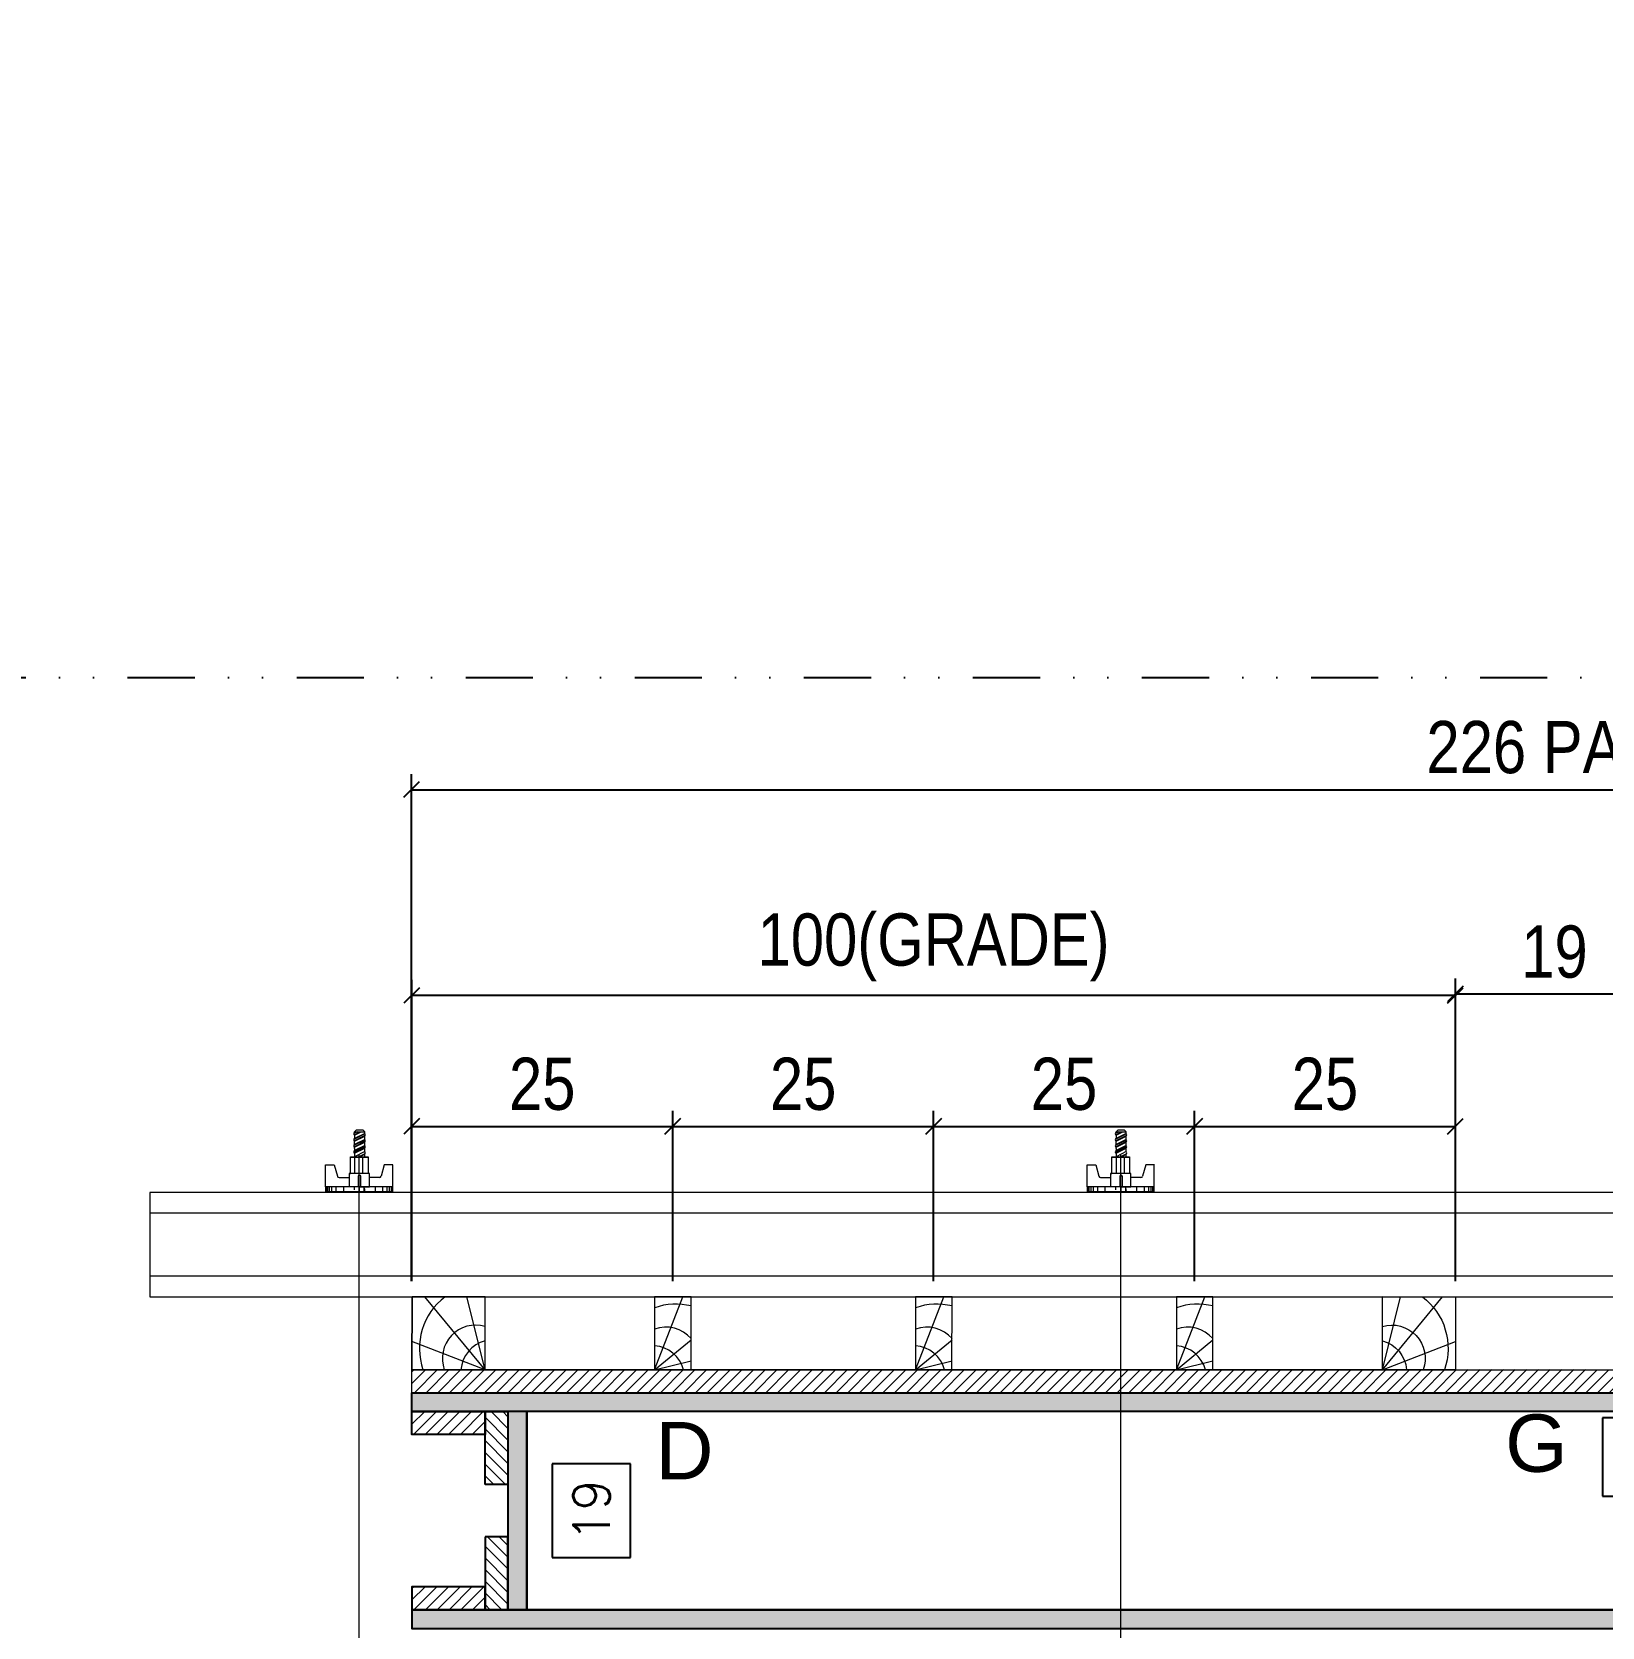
# Model space of a CAD drawing. Extents: x 13741 to 27878, y -21631 to 6985.
# Drawn here: x 14792.6 to 15084.7, y -8618.2 to -8321.4 of the extents above; entities that cross this region are included whole.
import ezdxf
from ezdxf.enums import TextEntityAlignment as Align

# ---------------------------------------------------------------- set-up
doc = ezdxf.new("R2010")
doc.units = 0
doc.linetypes.add('DIVIDE2', pattern=[0.625, 0.25, -0.125, 0, -0.125, 0, -0.125])
for name, color, linetype in [('CHAPA', 1, 'Continuous'), ('COTA', 241, 'Continuous'), ('F-PILARES-S', 170, 'Continuous'), ('Nível', 160, 'Continuous'), ('SARRAFO', 251, 'Continuous'), ('TEXTO_GERAL', 7, 'Continuous')]:
    doc.layers.add(name, color=color, linetype=linetype)
for name, color, linetype, lineweight in [('Hachura', 251, 'Continuous', 9), ('Madeira', 126, 'Continuous', 18), ('Perfil Metálico', 224, 'Continuous', 18)]:
    doc.layers.add(name, color=color, linetype=linetype, lineweight=lineweight)
doc.styles.add('ARIAL', font='arial.ttf')
doc.styles.add('COTA TECNICA 2X', font='techl___.ttf', dxfattribs={"height": 10})
doc.styles.add('ROMANS', font='romans.shx')
doc.dimstyles.new('SECAO PILAR', dxfattribs={"dimtxt": 10, "dimasz": 3, "dimexe": 3, "dimexo": 3, "dimgap": 3, "dimtad": 1, "dimdec": 1, "dimlfac": 0.5, "dimzin": 12, "dimdsep": 46, "dimtxsty": 'COTA TECNICA 2X', "dimblk1": 'OBLIQUE', "dimblk2": 'OBLIQUE', "dimsah": 1, "dimcen": 0.9, "dimclrd": 256, "dimclre": 256, "dimclrt": 256, "dimadec": 1, "dimazin": 3, "dimtfac": 1, "dimtdec": 1, "dimtmove": 0, "dimatfit": 3, "dimfxl": 1, "dimtolj": 1, "dimtzin": 12, "dimarcsym": 0})
doc.dimstyles.new('SECÇÃO 2', dxfattribs={"dimtxt": 7, "dimasz": 6, "dimexe": 0.18, "dimexo": 2, "dimgap": -4, "dimtad": 3, "dimdec": 1, "dimlfac": 0.5, "dimzin": 12, "dimdsep": 46, "dimtxsty": 'ROMANS', "dimblk": 'ARCHTICK', "dimcen": 0.09, "dimse1": 1, "dimse2": 1, "dimsd1": 1, "dimsd2": 1, "dimclrd": 180, "dimclre": 5, "dimclrt": 1, "dimadec": 0, "dimazin": 3, "dimtfac": 1, "dimtdec": 1, "dimtofl": 0, "dimtmove": 0, "dimatfit": 3, "dimldrblk": 'ARCHTICK', "dimfxl": 1, "dimtolj": 1, "dimtzin": 0, "dimarcsym": 0})
pattern_1 = [(45, (9498.6943, 22537.4475), (-1.12253202, 1.12253202), [])]
pattern_2 = [(135, (-22535.0657, 8779.5912), (-1.12253202, -1.12253202), [])]

# ---------------------------------------------------------------- blocks, each defined once
blk = doc.blocks.new('*D296')
at = {"layer": 'COTA', "color": 180, "lineweight": -2, "transparency": 16777216}
for p, q in [((23242.77, -597.65), (23216.77, -597.65)), ((23216.77, -597.65), (23216.77, -612.65)), ((23242.77, -612.65), (23242.77, -597.65)), ((23216.77, -612.65), (23242.77, -612.65))]:
    blk.add_line(p, q, dxfattribs=at)
at = {"layer": 'Defpoints', "color": 0, "transparency": 16777216}
for p in [(22991.77, -613.61), (23467.77, -613.61), (23467.77, -616.65)]:
    blk.add_point(p, dxfattribs=at)
at = {"layer": 'COTA', "color": 1, "transparency": 16777216, "insert": (23229.77, -605.15), "char_height": 7, "attachment_point": 5, "style": 'ROMANS'}
blk.add_mtext('\\A1;238', dxfattribs=at)
blk = doc.blocks.new('_ArchTick')
at = {"color": 0, "linetype": 'ByBlock', "const_width": 0.15}
blk.add_lwpolyline([(-0.5, -0.5), (0.5, 0.5)], dxfattribs=at)
blk = doc.blocks.new('*D297')
at = {"layer": 'COTA', "color": 180, "lineweight": -2, "transparency": 16777216}
for p, q in [((23223.6, -576.81), (23197.93, -576.81)), ((23197.93, -576.81), (23197.93, -591.81)), ((23223.6, -591.81), (23223.6, -576.81)), ((23197.93, -591.81), (23223.6, -591.81))]:
    blk.add_line(p, q, dxfattribs=at)
at = {"layer": 'Defpoints', "color": 0, "transparency": 16777216}
for p in [(22991.77, -575.61), (23429.77, -575.61), (23429.77, -595.81)]:
    blk.add_point(p, dxfattribs=at)
at = {"layer": 'COTA', "color": 1, "transparency": 16777216, "insert": (23210.77, -584.31), "char_height": 7, "attachment_point": 5, "style": 'ROMANS'}
blk.add_mtext('\\A1;219', dxfattribs=at)
blk = doc.blocks.new('*D298')
at = {"layer": 'COTA', "color": 180, "lineweight": -2, "transparency": 16777216}
for p, q in [((23011.67, -585.61), (22996.67, -585.61)), ((22996.67, -585.61), (22996.67, -603.61)), ((23011.67, -603.61), (23011.67, -585.61)), ((22996.67, -603.61), (23011.67, -603.61))]:
    blk.add_line(p, q, dxfattribs=at)
at = {"layer": 'Defpoints', "color": 0, "transparency": 16777216}
for p in [(22991.77, -575.61), (22991.77, -613.61), (23015.67, -613.61)]:
    blk.add_point(p, dxfattribs=at)
at = {"layer": 'COTA', "color": 1, "transparency": 16777216, "insert": (23004.17, -594.61), "char_height": 7, "attachment_point": 5, "rotation": 90, "style": 'ROMANS'}
blk.add_mtext('\\A1;19', dxfattribs=at)
blk = doc.blocks.new('*D909')
at = {"layer": 'COTA', "color": 180, "lineweight": -2, "transparency": 16777216}
for p, q in [((92.12, 173.98), (77.12, 173.98)), ((77.12, 173.98), (77.12, 155.98)), ((92.12, 155.98), (92.12, 173.98)), ((77.12, 155.98), (92.12, 155.98))]:
    blk.add_line(p, q, dxfattribs=at)
at = {"layer": 'Defpoints', "color": 0, "transparency": 16777216}
for p in [(72.22, 183.98), (72.22, 145.98), (96.12, 145.98)]:
    blk.add_point(p, dxfattribs=at)
at = {"layer": 'COTA', "color": 1, "transparency": 16777216, "insert": (84.62, 164.98), "char_height": 7, "attachment_point": 5, "rotation": 90, "style": 'ROMANS'}
blk.add_mtext('\\A1;19', dxfattribs=at)
blk = doc.blocks.new('PONTALETE')
at = {"layer": 'Madeira'}
for q in [(2.71, 7), (7, 5.76), (7, 1.74)]:
    blk.add_line((0, 0), q, dxfattribs=at)
blk.add_lwpolyline([(0, 0), (7, 0), (7, 7), (0, 7)], close=True, dxfattribs=at)
for centre, radius, start, end in [((2.04, 0.06), 6.23, 37.2818, 109.0913), ((1.09, 0.9), 3.19, 343.603, 109.9847), ((-0.21, -0.78), 3.09, 14.6322, 86.0383)]:
    blk.add_arc(centre, radius, start, end, dxfattribs=at)
blk = doc.blocks.new('MEIO PONTALETE')
at = {"layer": 'Madeira'}
for q in [(2.71, 7), (3.5, 2.88), (3.5, 0.87)]:
    blk.add_line((0, 0), q, dxfattribs=at)
blk.add_lwpolyline([(0, 0), (3.5, 0), (3.5, 7), (0, 7)], close=True, dxfattribs=at)
for centre, radius, start, end in [((2.04, 0.06), 6.23, 76.4499, 109.0913), ((1.09, 0.9), 3.19, 40.9063, 109.9847), ((-0.21, -0.78), 3.09, 14.6322, 86.0383)]:
    blk.add_arc(centre, radius, start, end, dxfattribs=at)
blk = doc.blocks.new('_Oblique')
at = {"color": 0, "linetype": 'ByBlock', "lineweight": -2}
blk.add_line((-0.5, -0.5), (0.5, 0.5), dxfattribs=at)
blk = doc.blocks.new('*D867')
at = {"layer": 'COTA', "lineweight": -2, "transparency": 16777216}
for p, q in [((50.12, 208.98), (50.12, 306.18)), ((502.22, 228.98), (502.22, 306.18)), ((50.12, 303.18), (502.22, 303.18))]:
    blk.add_line(p, q, dxfattribs=at)
at = {"layer": 'Defpoints', "color": 0, "transparency": 16777216}
for p in [(502.22, 303.18), (502.22, 225.98), (50.12, 205.98)]:
    blk.add_point(p, dxfattribs=at)
at = {"layer": 'COTA', "lineweight": -2, "transparency": 16777216, "xscale": 3, "yscale": 3, "zscale": 3, "rotation": 180}
blk.add_blockref('_Oblique', (50.12, 303.18), dxfattribs=at)
at = {"layer": 'COTA', "lineweight": -2, "transparency": 16777216, "xscale": 3, "yscale": 3, "zscale": 3}
blk.add_blockref('_Oblique', (502.22, 303.18), dxfattribs=at)
at = {"layer": 'COTA', "transparency": 16777216, "insert": (276.17, 311.28), "char_height": 10, "attachment_point": 5, "style": 'COTA TECNICA 2X'}
blk.add_mtext('\\A1;226 PAINEL', dxfattribs=at)
blk = doc.blocks.new('*D868')
at = {"layer": 'COTA', "lineweight": -2, "transparency": 16777216}
for p, q in [((50.18, 208.95), (50.18, 241.63)), ((100.2, 208.95), (100.2, 241.63)), ((50.18, 238.63), (100.2, 238.63))]:
    blk.add_line(p, q, dxfattribs=at)
at = {"layer": 'Defpoints', "color": 0, "transparency": 16777216}
for p in [(100.2, 238.63), (50.18, 205.95), (100.2, 205.95)]:
    blk.add_point(p, dxfattribs=at)
at = {"layer": 'COTA', "lineweight": -2, "transparency": 16777216, "xscale": 3, "yscale": 3, "zscale": 3, "rotation": 180}
blk.add_blockref('_Oblique', (50.18, 238.63), dxfattribs=at)
at = {"layer": 'COTA', "lineweight": -2, "transparency": 16777216, "xscale": 3, "yscale": 3, "zscale": 3}
blk.add_blockref('_Oblique', (100.2, 238.63), dxfattribs=at)
at = {"layer": 'COTA', "transparency": 16777216, "insert": (75.19, 246.74), "char_height": 10, "attachment_point": 5, "style": 'COTA TECNICA 2X'}
blk.add_mtext('\\A1;25', dxfattribs=at)
blk = doc.blocks.new('*D869')
at = {"layer": 'COTA', "lineweight": -2, "transparency": 16777216}
for p, q in [((100.2, 208.95), (100.2, 241.63)), ((150.2, 208.95), (150.2, 241.63)), ((100.2, 238.63), (150.2, 238.63))]:
    blk.add_line(p, q, dxfattribs=at)
at = {"layer": 'Defpoints', "color": 0, "transparency": 16777216}
for p in [(150.2, 238.63), (100.2, 205.95), (150.2, 205.95)]:
    blk.add_point(p, dxfattribs=at)
at = {"layer": 'COTA', "lineweight": -2, "transparency": 16777216, "xscale": 3, "yscale": 3, "zscale": 3, "rotation": 180}
blk.add_blockref('_Oblique', (100.2, 238.63), dxfattribs=at)
at = {"layer": 'COTA', "lineweight": -2, "transparency": 16777216, "xscale": 3, "yscale": 3, "zscale": 3}
blk.add_blockref('_Oblique', (150.2, 238.63), dxfattribs=at)
at = {"layer": 'COTA', "transparency": 16777216, "insert": (125.2, 246.74), "char_height": 10, "attachment_point": 5, "style": 'COTA TECNICA 2X'}
blk.add_mtext('\\A1;25', dxfattribs=at)
blk = doc.blocks.new('*D870')
at = {"layer": 'COTA', "lineweight": -2, "transparency": 16777216}
for p, q in [((150.2, 208.95), (150.2, 241.63)), ((200.2, 208.95), (200.2, 241.63)), ((150.2, 238.63), (200.2, 238.63))]:
    blk.add_line(p, q, dxfattribs=at)
at = {"layer": 'Defpoints', "color": 0, "transparency": 16777216}
for p in [(200.2, 238.63), (150.2, 205.95), (200.2, 205.95)]:
    blk.add_point(p, dxfattribs=at)
at = {"layer": 'COTA', "lineweight": -2, "transparency": 16777216, "xscale": 3, "yscale": 3, "zscale": 3, "rotation": 180}
blk.add_blockref('_Oblique', (150.2, 238.63), dxfattribs=at)
at = {"layer": 'COTA', "lineweight": -2, "transparency": 16777216, "xscale": 3, "yscale": 3, "zscale": 3}
blk.add_blockref('_Oblique', (200.2, 238.63), dxfattribs=at)
at = {"layer": 'COTA', "transparency": 16777216, "insert": (175.2, 246.74), "char_height": 10, "attachment_point": 5, "style": 'COTA TECNICA 2X'}
blk.add_mtext('\\A1;25', dxfattribs=at)
blk = doc.blocks.new('*D871')
at = {"layer": 'COTA', "lineweight": -2, "transparency": 16777216}
for p, q in [((50.18, 208.95), (50.18, 266.73)), ((250.19, 208.97), (250.19, 266.73)), ((250.19, 263.73), (50.18, 263.73))]:
    blk.add_line(p, q, dxfattribs=at)
at = {"layer": 'Defpoints', "color": 0, "transparency": 16777216}
for p in [(50.18, 263.73), (50.18, 205.95), (250.19, 205.97)]:
    blk.add_point(p, dxfattribs=at)
at = {"layer": 'COTA', "lineweight": -2, "transparency": 16777216, "xscale": 3, "yscale": 3, "zscale": 3, "rotation": 180}
blk.add_blockref('_Oblique', (50.18, 263.73), dxfattribs=at)
at = {"layer": 'COTA', "lineweight": -2, "transparency": 16777216, "xscale": 3, "yscale": 3, "zscale": 3}
blk.add_blockref('_Oblique', (250.19, 263.73), dxfattribs=at)
at = {"layer": 'COTA', "transparency": 16777216, "insert": (150.19, 272.95), "char_height": 10, "attachment_point": 5, "style": 'COTA TECNICA 2X'}
blk.add_mtext('\\A1;100(GRADE)', dxfattribs=at)
blk = doc.blocks.new('*D872')
at = {"layer": 'COTA', "lineweight": -2, "transparency": 16777216}
for p, q in [((200.2, 208.95), (200.2, 241.63)), ((250.19, 209.01), (250.19, 241.63)), ((200.2, 238.63), (250.19, 238.63))]:
    blk.add_line(p, q, dxfattribs=at)
at = {"layer": 'Defpoints', "color": 0, "transparency": 16777216}
for p in [(250.19, 238.63), (200.2, 205.95), (250.19, 206.01)]:
    blk.add_point(p, dxfattribs=at)
at = {"layer": 'COTA', "lineweight": -2, "transparency": 16777216, "xscale": 3, "yscale": 3, "zscale": 3, "rotation": 180}
blk.add_blockref('_Oblique', (200.2, 238.63), dxfattribs=at)
at = {"layer": 'COTA', "lineweight": -2, "transparency": 16777216, "xscale": 3, "yscale": 3, "zscale": 3}
blk.add_blockref('_Oblique', (250.19, 238.63), dxfattribs=at)
at = {"layer": 'COTA', "transparency": 16777216, "insert": (225.2, 246.74), "char_height": 10, "attachment_point": 5, "style": 'COTA TECNICA 2X'}
blk.add_mtext('\\A1;25', dxfattribs=at)
blk = doc.blocks.new('*D878')
at = {"layer": 'COTA', "lineweight": -2, "transparency": 16777216}
for p, q in [((250.19, 208.95), (250.19, 266.99)), ((288.19, 208.98), (288.19, 266.99)), ((288.19, 263.99), (250.19, 263.99))]:
    blk.add_line(p, q, dxfattribs=at)
at = {"layer": 'Defpoints', "color": 0, "transparency": 16777216}
for p in [(250.19, 263.99), (250.19, 205.95), (288.19, 205.98)]:
    blk.add_point(p, dxfattribs=at)
at = {"layer": 'COTA', "lineweight": -2, "transparency": 16777216, "xscale": 3, "yscale": 3, "zscale": 3, "rotation": 180}
blk.add_blockref('_Oblique', (250.19, 263.99), dxfattribs=at)
at = {"layer": 'COTA', "lineweight": -2, "transparency": 16777216, "xscale": 3, "yscale": 3, "zscale": 3}
blk.add_blockref('_Oblique', (288.19, 263.99), dxfattribs=at)
at = {"layer": 'COTA', "transparency": 16777216, "insert": (269.19, 272.08), "char_height": 10, "attachment_point": 5, "style": 'COTA TECNICA 2X'}
blk.add_mtext('\\A1;19', dxfattribs=at)
blk = doc.blocks.new('C')
at = {"layer": 'Hachura', "color": 0}
for p, q in [((0, 3.22), (0, -3.22)), ((0.45, 3.22), (0, 3.22)), ((0.46, 3.16), (0, 3.16)), ((0.45, -3.23), (0.45, 3.22)), ((0.45, 3.22), (2.58, 3.22)), ((2.58, 3.22), (2.58, 2.39)), ((0.46, 3.05), (0, 3.05)), ((0.46, 2.88), (0, 2.88)), ((0, 2.75), (0, -1.16)), ((0.46, 2.65), (0, 2.65)), ((0.46, 2.23), (0, 2.23)), ((1.35, 1.94), (1.35, 0.96)), ((2.58, 2.39), (1.47, 2.09)), ((0.46, 1.51), (0, 1.51)), ((0.39, 0.49), (0.17, 0.49)), ((1.74, 0.97), (0.45, 0.97)), ((1.45, 0.1), (0.45, 0.1)), ((1.74, -0.97), (1.74, 0.97)), ((1.74, 0.97), (1.74, 0.84)), ((1.74, 0.97), (1.74, 0.84)), ((1.74, 0.84), (3.35, 0.84)), ((3.35, 0.45), (1.74, 0.45)), ((3.32, 0.84), (3.32, -0.84)), ((3.35, 0.84), (3.35, -0.84)), ((3.68, 0.45), (3.35, 0.45)), ((3.84, -0.52), (3.35, 0.45)), ((3.35, 0.06), (3.67, -0.57)), ((3.68, 0.45), (4.16, -0.52)), ((3.72, 0.5), (4.25, -0.57)), ((4.37, -0.55), (3.83, 0.53)), ((4.15, 0.45), (3.93, 0.45)), ((4.42, -0.52), (3.93, 0.45)), ((4.15, 0.45), (4.26, 0.45)), ((4.26, 0.45), (4.74, -0.52)), ((4.3, 0.5), (4.83, -0.57)), ((4.95, -0.55), (4.41, 0.53)), ((4.51, 0.45), (4.84, 0.45)), ((5, -0.52), (4.51, 0.45)), ((4.84, 0.45), (5.32, -0.52)), ((4.88, 0.5), (5.41, -0.57)), ((5.53, -0.55), (4.99, 0.53)), ((5.58, -0.52), (5.09, 0.45)), ((5.42, 0.45), (5.09, 0.45)), ((5.58, -0.52), (5.09, 0.45)), ((5.42, 0.45), (5.74, -0.19)), ((5.46, 0.5), (5.74, -0.07)), ((5.74, 0.19), (5.57, 0.53)), ((5.74, 0.32), (5.68, 0.45)), ((5.68, 0.45), (5.74, 0.45)), ((5.74, 0.45), (5.9, 0.29)), ((5.74, 0.45), (5.74, -0.52)), ((5.9, -0.36), (5.9, 0.29)), ((0.45, 0), (0, 0)), ((0.46, -1.52), (0, -1.52)), ((0.08, -0.48), (0.29, -0.48)), ((0.29, -0.48), (0.4, -0.48)), ((0.45, 0), (0.45, -0.97)), ((0.45, -0.16), (1.45, -0.16)), ((0.45, -0.65), (0.45, -0.32)), ((0.45, -3.23), (0.45, -0.65)), ((0.45, -0.97), (1.74, -0.97)), ((1.35, -1.94), (1.35, -0.97)), ((3.35, -0.32), (1.74, -0.32)), ((3.35, -0.84), (1.74, -0.84)), ((3.35, -0.07), (3.58, -0.52)), ((3.35, -0.52), (3.58, -0.52)), ((3.84, -0.52), (4.16, -0.52)), ((4.42, -0.52), (4.74, -0.52)), ((4.63, -0.52), (4.74, -0.52)), ((5, -0.52), (5.32, -0.52)), ((5.58, -0.52), (5.74, -0.52)), ((5.74, -0.52), (5.9, -0.36)), ((5.74, -0.52), (5.74, -0.52)), ((0.46, -2.23), (0, -2.23)), ((0.46, -2.65), (0, -2.65)), ((0.46, -2.88), (0, -2.88)), ((0.46, -3.05), (0, -3.05)), ((2.58, -2.39), (1.47, -2.1)), ((2.58, -3.23), (2.58, -2.39)), ((0.46, -3.16), (0, -3.16)), ((0, -3.22), (2.57, -3.22))]:
    blk.add_line(p, q, dxfattribs=at)
for centre, radius, start, end in [((1.52, 1.94), 0.161, 104.7436, 180), ((1.44, -0.03), 0.129, 272.695, 87.305), ((3.81, 0.39), 0.143, 25.5688, 154.4312), ((4.39, 0.39), 0.143, 25.5688, 154.4312), ((4.97, 0.39), 0.143, 25.5688, 154.4312), ((5.55, 0.39), 0.143, 25.5688, 154.4312), ((0.17, -0.37), 0.174, 221.744, 317.8592), ((3.71, -0.4), 0.174, 222.1408, 318.256), ((4.29, -0.4), 0.174, 222.1408, 318.256), ((4.87, -0.4), 0.174, 222.1408, 318.256), ((5.45, -0.4), 0.174, 222.1408, 318.256), ((5.61, -0.4), 0.174, 317.8592, 318.256), ((1.52, -1.94), 0.161, 180, 255.2564)]:
    blk.add_arc(centre, radius, start, end, dxfattribs=at)
blk = doc.blocks.new('A$C036b5eaa')
at = {"layer": 'Hachura'}
h = blk.add_hatch(dxfattribs=at)
h.set_pattern_fill('ANSI31', color=256, scale=0.5, angle=360, style=0)
h.set_pattern_definition([(45, (7214.9606, 1533.2216), (-1.122532, 1.122532), [])])
h.paths.add_polyline_path([(50.22, 187.58), (50.22, 192.03), (502.22, 191.98), (502.22, 187.58)])
h = blk.add_hatch(color=256, dxfattribs=at)
h.dxf.hatch_style = 1
h.paths.add_polyline_path([(502.22, 187.58), (50.22, 187.58), (50.22, 183.98), (502.22, 183.98)])
h = blk.add_hatch(dxfattribs=at)
h.set_pattern_fill('ANSI31', color=256, scale=0.5, angle=360, style=0)
h.set_pattern_definition(pattern_1)
h.paths.add_polyline_path([(64.22, 179.58), (64.22, 183.98), (50.22, 183.98), (50.22, 179.58)])
h = blk.add_hatch(dxfattribs=at)
h.set_pattern_fill('ANSI31', color=256, scale=0.5, angle=450, style=0)
h.set_pattern_definition(pattern_2)
h.paths.add_polyline_path([(68.62, 183.98), (64.22, 183.98), (64.22, 169.98), (68.62, 169.98)])
h = blk.add_hatch(color=256, dxfattribs=at)
h.dxf.hatch_style = 1
h.paths.add_polyline_path([(68.62, 145.98), (72.22, 145.98), (72.22, 183.98), (68.62, 183.98)])
h = blk.add_hatch(dxfattribs=at)
h.set_pattern_fill('ANSI31', color=256, scale=0.5, angle=450, style=0)
h.set_pattern_definition(pattern_2)
h.paths.add_polyline_path([(68.62, 145.98), (64.22, 145.98), (64.22, 159.98), (68.62, 159.98)])
h = blk.add_hatch(dxfattribs=at)
h.set_pattern_fill('ANSI31', color=256, scale=0.5, angle=360, style=0)
h.set_pattern_definition(pattern_1)
h.paths.add_polyline_path([(64.22, 150.38), (64.22, 145.98), (50.22, 145.98), (50.22, 150.38)])
h = blk.add_hatch(color=256, dxfattribs=at)
h.dxf.hatch_style = 1
h.paths.add_polyline_path([(570.22, 142.38), (570.22, 145.98), (50.22, 145.98), (50.22, 142.38)])
at = {"layer": 'CHAPA'}
for points in [[(502.22, 183.98), (50.22, 183.98), (50.22, 187.58), (502.22, 187.58)], [(68.62, 145.98), (72.22, 145.98), (72.22, 183.98), (68.62, 183.98)], [(570.22, 145.98), (50.22, 145.98), (50.22, 142.38), (570.22, 142.38)]]:
    blk.add_lwpolyline(points, close=True, dxfattribs=at)
at = {"layer": 'F-PILARES-S', "linetype": 'Continuous'}
blk.add_lwpolyline([(548.22, 145.98), (548.22, 621.98), (72.22, 621.98), (72.22, 583.98), (510.22, 583.98), (510.22, 183.98), (72.22, 183.98), (72.22, 145.98), (548.22, 145.98)], dxfattribs=at)
at = {"layer": 'Hachura'}
for p, q in [((40.12, 93.24), (40.13, 233.13)), ((186.06, 93.24), (186.07, 233.13))]:
    blk.add_line(p, q, dxfattribs=at)
blk.add_lwpolyline([(50.22, 191.98), (502.22, 191.98), (502.22, 187.58), (50.22, 187.58)], close=True, dxfattribs=at)
at = {"layer": 'Madeira'}
blk.add_lwpolyline([(50.22, 191.98), (50.23, 205.98), (250.22, 205.98), (250.21, 191.98)], close=True, dxfattribs=at)
at = {"layer": 'Perfil Metálico'}
for points in [[(0, 225.98), (0, 205.98), (502.22, 205.98), (502.22, 225.98)], [(502.22, 209.98), (502.22, 221.98), (0, 221.98), (0, 209.98)]]:
    blk.add_lwpolyline(points, close=True, dxfattribs=at)
at = {"layer": 'SARRAFO'}
for points in [[(50.22, 183.98), (64.22, 183.98), (64.22, 179.58), (50.22, 179.58)], [(64.22, 169.98), (64.22, 183.98), (68.62, 183.98), (68.62, 169.98)], [(64.22, 159.98), (64.22, 145.98), (68.62, 145.98), (68.62, 159.98)], [(50.22, 145.98), (64.22, 145.98), (64.22, 150.38), (50.22, 150.38)]]:
    blk.add_lwpolyline(points, close=True, dxfattribs=at)
at = {"layer": 'Hachura', "linetype": 'Continuous', "xscale": 2, "yscale": 2, "zscale": 2, "rotation": 90.00000000000001}
for p in [(40.12, 226.13), (186.06, 226.13)]:
    blk.add_blockref('C', p, dxfattribs=at)
at = {"layer": 'Madeira'}
for name, p, xscale, yscale, zscale, rotation in [('PONTALETE', (64.22, 191.98), 2, 2, 2, 89.93708930310329), ('MEIO PONTALETE', (96.72, 191.99), 1.999999997962732, 1.999999997962732, 1.999999997962732, 359.9370893031033), ('MEIO PONTALETE', (146.72, 191.99), 1.999999997962732, 1.999999997962732, 1.999999997962732, 359.9370893031033), ('MEIO PONTALETE', (196.72, 191.99), 1.999999997962732, 1.999999997962732, 1.999999997962732, 359.9370893031033), ('PONTALETE', (236.21, 192), -2, 2, 2, 269.9370893031033)]:
    blk.add_blockref(name, p, dxfattribs=dict(at, xscale=xscale, yscale=yscale, zscale=zscale, rotation=rotation))
at = {"layer": 'TEXTO_GERAL', "style": 'ARIAL'}
for s, p in [('G', (265.71, 177.92)), ('D', (102.46, 176.48))]:
    blk.add_text(s, height=11, dxfattribs=at).set_placement(p, align=Align.MIDDLE_CENTER)
at = {"layer": 'COTA'}
dim = blk.add_linear_dim(base=(502.2165, 303.1781), p1=(50.1206, 205.9809), p2=(502.2165, 225.9837), text='<> PAINEL', dimstyle='SECAO PILAR', dxfattribs=at)
dim.commit()
dim.dimension.update_dxf_attribs({"geometry": '*D867', "text_midpoint": (276.1686, 303.1781), "dimtype": 160})
dim = blk.add_linear_dim(base=(50.18, 263.73), p1=(250.19, 205.97), p2=(50.18, 205.95), text='<>(GRADE)', dimstyle='SECAO PILAR', dxfattribs=at)
dim.commit()
dim.dimension.update_dxf_attribs({"geometry": '*D871', "text_midpoint": (150.19, 272.95)})
for base, p1, p2, picture, middle in [((250.19, 263.99), (288.19, 205.98), (250.19, 205.95), '*D878', (269.19, 272.08)), ((100.2, 238.63), (50.18, 205.95), (100.2, 205.95), '*D868', (75.19, 246.74)), ((150.2, 238.63), (100.2, 205.95), (150.2, 205.95), '*D869', (125.2, 246.74)), ((200.2, 238.63), (150.2, 205.95), (200.2, 205.95), '*D870', (175.2, 246.74)), ((250.19, 238.63), (200.2, 205.95), (250.19, 206.01), '*D872', (225.2, 246.74))]:
    dim = blk.add_linear_dim(base=base, p1=p1, p2=p2, dimstyle='SECAO PILAR', dxfattribs=at)
    dim.commit()
    dim.dimension.update_dxf_attribs({"geometry": picture, "text_midpoint": middle})
for base, p1, p2, picture, middle in [((510.22, 163.78), (72.22, 183.98), (510.22, 183.98), '*D297', (291.22, 163.78)), ((548.22, 142.94), (72.22, 145.98), (548.22, 145.98), '*D296', (310.22, 142.94))]:
    dim = blk.add_linear_dim(base=base, p1=p1, p2=p2, dimstyle='SECÇÃO 2', dxfattribs=at)
    dim.commit()
    dim.dimension.update_dxf_attribs({"geometry": picture, "text_midpoint": middle, "dimtype": 128, "insert": (-22919.55, 759.59)})
dim = blk.add_linear_dim(base=(96.12, 145.98), p1=(72.22, 183.98), p2=(72.22, 145.98), angle=90, dimstyle='SECÇÃO 2', dxfattribs=at)
dim.commit()
dim.dimension.update_dxf_attribs({"geometry": '*D298', "text_midpoint": (84.62, 164.98), "insert": (-22919.55, 759.59)})
dim = blk.add_linear_dim(base=(96.12, 145.98), p1=(72.22, 183.98), p2=(72.22, 145.98), angle=90, dimstyle='SECÇÃO 2', dxfattribs=at)
dim.commit()
dim.dimension.update_dxf_attribs({"geometry": '*D909', "text_midpoint": (84.62, 164.98)})

msp = doc.modelspace()

# ---------------------------------------------------------------- linework, layer by layer
at = {"layer": 'Nível', "color": 4, "linetype": 'DIVIDE2', "ltscale": 50}
msp.add_line((13741.09, -8441.47), (21531.15, -8441.47), dxfattribs=at)

# ---------------------------------------------------------------- block references
at = {"xscale": 0.9706353102828413, "yscale": 0.9706353102828413, "zscale": 0.9706353102828413}
msp.add_blockref('A$C036b5eaa', (14814.54, -8756.65), dxfattribs=at)

doc.saveas('drawing.dxf')
